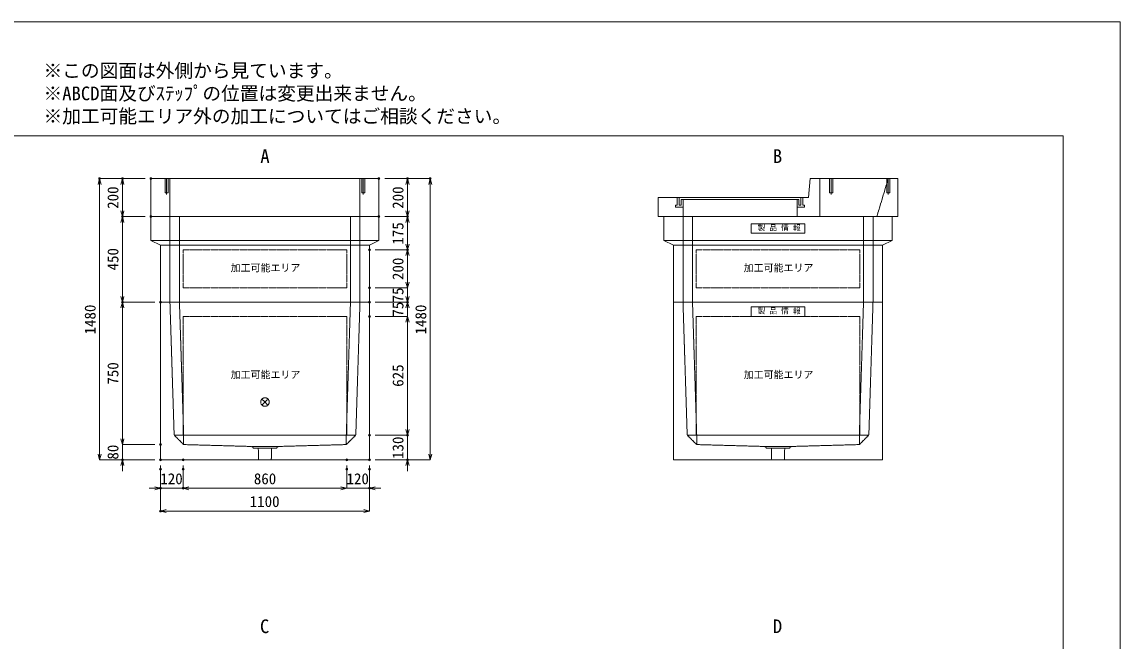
# Model space of a CAD drawing. Units: millimetres, scale not verified. Extents: x -4455 to 4455, y -3150 to 3150.
# Drawn here: x -1324 to 4455, y -109 to 3150 of the extents above; entities that cross this region are included whole.
import ezdxf
from ezdxf.enums import TextEntityAlignment as Align

# ---------------------------------------------------------------- set-up
doc = ezdxf.new("R2010")
doc.units = ezdxf.units.MM
doc.header["$LTSCALE"] = 20
doc.header["$PDMODE"] = 32
doc.header["$PDSIZE"] = 10
doc.linetypes.add('LONG_DASHED1', pattern=[7, 6, -1])
doc.linetypes.add('LONG_DOUBLE_CHAIN', pattern=[21.8, 18, -1, 0.6, -0.6, 0.6, -1])
for name, color, linetype, lineweight in [('0-0_D-TTL', 7, 'Continuous', 9), ('0-1_Defpoints', 7, 'Continuous', 9), ('0-3_D-TTL-TXT', 7, 'Continuous', 9), ('0-4_D-STR-TXT', 7, 'Continuous', 9), ('0-5_D-STR-DIM', 3, 'Continuous', 9), ('0-6_0', 7, 'Continuous', 9), ('0-7_D-STR', 7, 'Continuous', 9), ('0-9_D-STR-STR4', 134, 'LONG_DASHED1', 9), ('0-A_D-STR-STR2', 1, 'LONG_DASHED1', 9), ('0-B_D-STR-STR1', 7, 'LONG_DASHED1', 9), ('0-C_D-STR-STR5', 1, 'LONG_DOUBLE_CHAIN', 9)]:
    doc.layers.add(name, color=color, linetype=linetype, lineweight=lineweight)
doc.styles.add('ＭＳ ゴシック', font='')
doc.styles.get('ＭＳ ゴシック').set_extended_font_data('MS Gothic')

# ---------------------------------------------------------------- blocks, each defined once
blk = doc.blocks.new('A$C4DE05FD1')
at = {"layer": '0-0_D-TTL', "color": 134}
for p, q in [((4000, 76000), (114800, 76000)), ((114800, 76000), (114800, 4000))]:
    blk.add_line(p, q, dxfattribs=at)
at = {"layer": '0-1_Defpoints', "color": 134}
for p, q in [((0, 84000), (118800, 84000)), ((118800, 84000), (118800, 0))]:
    blk.add_line(p, q, dxfattribs=at)
at = {"layer": '0-3_D-TTL-TXT', "style": 'ＭＳ ゴシック'}
for s, p in [('※この図面は外側から見ています。', (43260.9, 79815.7)), ('※ABCD面及びｽﾃｯﾌﾟの位置は変更出来ません。', (43260.9, 78215.7)), ('※加工可能エリア外の加工についてはご相談ください。', (43260.9, 76615.7))]:
    blk.add_text(s, height=962.2, dxfattribs=at).set_placement(p, align=Align.BOTTOM_LEFT)
blk = doc.blocks.new('_Open30')
at = {"layer": '0-6_0'}
blk.add_line((0, 0), (-20, 0), dxfattribs=at)
blk.add_lwpolyline([(-20, 5.36), (0, 0), (-20, -5.36)], dxfattribs=at)
blk = doc.blocks.new('A$C31CA379A')
at = {"layer": '0-4_D-STR-TXT', "style": 'ＭＳ ゴシック'}
for s, p in [('A', (-325.9, -2190.5)), ('B', (35638.6, -2190.5)), ('C', (-351.4, -35190.5)), ('D', (35638.6, -35190.5))]:
    blk.add_text(s, height=962.2, dxfattribs=at).set_placement(p, align=Align.BOTTOM_LEFT)
blk = doc.blocks.new('A$C41797729')
at = {"layer": '0-7_D-STR'}
for p, q in [((-12000, 4000), (12000, 4000)), ((-12000, 4000), (-12000, 0)), ((12000, 4000), (12000, 0)), ((-12000, 0), (12000, 0))]:
    blk.add_line(p, q, dxfattribs=at)
at = {"layer": '0-7_D-STR', "linetype": 'LONG_DASHED1'}
for p, q in [((-10000, 4000), (-10000, 0)), ((10000, 4000), (10000, 0))]:
    blk.add_line(p, q, dxfattribs=at)
at = {"layer": '0-A_D-STR-STR2'}
for p, q in [((-10350, 2340), (-10350, 4000)), ((10350, 2340), (10350, 4000))]:
    blk.add_line(p, q, dxfattribs=at)
for points in [[(-10510, 4000), (-10510, 2500), (-10190, 2500), (-10190, 4000)], [(10510, 4000), (10510, 2500), (10190, 2500), (10190, 4000)]]:
    blk.add_lwpolyline(points, dxfattribs=at)
blk = doc.blocks.new('A$C2D6F68EE')
at = {"layer": '0-7_D-STR'}
for p, q in [((3200, 2000), (3400, 4000)), ((12600, 4000), (3400, 4000)), ((12600, 0), (12600, 4000)), ((-12600, 2000), (3200, 2000)), ((-12600, 0), (-12600, 2000)), ((-12600, 0), (12600, 0))]:
    blk.add_line(p, q, dxfattribs=at)
at = {"layer": '0-7_D-STR', "linetype": 'LONG_DASHED1'}
for p, q in [((4400, 4000), (4400, 0)), ((11600, 4000), (10400, 0)), ((-10000, 0), (-10000, 1800)), ((2000, 1800), (2000, 0))]:
    blk.add_line(p, q, dxfattribs=at)
at = {"layer": '0-9_D-STR-STR4'}
for points in [[(-10600, 2000), (-10600, 1200), (-10800, 1200), (-10800, 1000), (-10000, 1000)], [(-10000, 1800), (-10200, 1800), (-10200, 1200), (-10400, 1200), (-10400, 2000)], [(-10000, 1800), (2000, 1800), (2200, 1800)], [(2600, 2000), (2600, 1200), (2800, 1200), (2800, 1000), (2000, 1000)], [(2200, 1800), (2200, 1200), (2400, 1200), (2400, 2000)]]:
    blk.add_lwpolyline(points, dxfattribs=at)
at = {"layer": '0-A_D-STR-STR2'}
for p, q in [((5595.6, 2340), (5595.6, 4000)), ((11600, 2340), (11600, 4000))]:
    blk.add_line(p, q, dxfattribs=at)
for points in [[(5755.6, 4000), (5755.6, 2500), (5435.6, 2500), (5435.6, 4000)], [(11760, 4000), (11760, 2500), (11440, 2500), (11440, 4000)]]:
    blk.add_lwpolyline(points, dxfattribs=at)
blk = doc.blocks.new('A$C737D46CD')
at = {"layer": '0-B_D-STR-STR1', "linetype": 'Continuous'}
blk.add_lwpolyline([(-2820, 0), (2820, 0), (2820, -1000), (-2820, -1000)], close=True, dxfattribs=at)
at = {"layer": '0-B_D-STR-STR1', "style": 'ＭＳ ゴシック'}
blk.add_text('製 品 情 報', height=577.3, dxfattribs=at).set_placement((-2149.6, -882.5), align=Align.BOTTOM_LEFT)
blk = doc.blocks.new('A$C571F177C')
at = {"layer": '0-7_D-STR'}
for p, q in [((12000, 9000), (-12000, 9000)), ((-12000, 6500), (-12000, 9000)), ((12000, 6500), (12000, 9000)), ((-12000, 6500), (-11000, 6000)), ((-12000, 6500), (12000, 6500)), ((-11000, 0), (-11000, 6000)), ((11000, 6000), (-11000, 6000)), ((12000, 6500), (11000, 6000)), ((11000, 0), (11000, 6000)), ((11000, 0), (-11000, 0))]:
    blk.add_line(p, q, dxfattribs=at)
at = {"layer": '0-7_D-STR', "linetype": 'LONG_DASHED1'}
for p, q in [((-10000, 9000), (-10000, 0)), ((-9000, 9000), (-9000, 0)), ((9000, 9000), (9000, 0)), ((10000, 9000), (10000, 0))]:
    blk.add_line(p, q, dxfattribs=at)
at = {"layer": '0-C_D-STR-STR5'}
for p, q in [((8600, 5500), (8600, 1500)), ((8600, 1500), (-8600, 1500))]:
    blk.add_line(p, q, dxfattribs=at)
blk.add_lwpolyline([(8600, 5500), (-8600, 5500), (-8600, 1500)], dxfattribs=at)
at = {"layer": '0-B_D-STR-STR1'}
blk.add_blockref('A$C737D46CD', (0, 8250), dxfattribs=at)
blk = doc.blocks.new('A$C0F8B575B')
at = {"layer": '0-7_D-STR'}
for p, q in [((12000, 9000), (-12000, 9000)), ((-12000, 6500), (-12000, 9000)), ((12000, 6500), (12000, 9000)), ((-12000, 6500), (-11000, 6000)), ((-12000, 6500), (12000, 6500)), ((-11000, 0), (-11000, 6000)), ((11000, 6000), (-11000, 6000)), ((12000, 6500), (11000, 6000)), ((11000, 0), (11000, 6000)), ((11000, 0), (-11000, 0))]:
    blk.add_line(p, q, dxfattribs=at)
at = {"layer": '0-7_D-STR', "linetype": 'LONG_DASHED1'}
for p, q in [((-10000, 9000), (-10000, 0)), ((-9000, 9000), (-9000, 0)), ((9000, 9000), (9000, 0)), ((10000, 9000), (10000, 0))]:
    blk.add_line(p, q, dxfattribs=at)
at = {"layer": '0-C_D-STR-STR5'}
for p, q in [((8600, 5500), (8600, 1500)), ((8600, 1500), (-8600, 1500))]:
    blk.add_line(p, q, dxfattribs=at)
blk.add_lwpolyline([(8600, 5500), (-8600, 5500), (-8600, 1500)], dxfattribs=at)
blk = doc.blocks.new('A$C531455C1')
at = {"layer": '0-7_D-STR'}
for p, q in [((-11000, 0), (11000, 0)), ((-11000, -16600), (-11000, 0)), ((11000, -16600), (11000, 0)), ((-11000, -16600), (11000, -16600))]:
    blk.add_line(p, q, dxfattribs=at)
at = {"layer": '0-7_D-STR', "linetype": 'LONG_DASHED1'}
for p, q in [((-10000, 0), (-9560, -14000)), ((-9000, 0), (-8560, -14000)), ((9000, 0), (8560, -14000)), ((10000, 0), (9560, -14000)), ((-8560, -15000), (-9560, -14000)), ((9560, -14000), (-9560, -14000)), ((-8560, -15000), (-8560, -14000)), ((-8560, -15000), (-1400, -15200)), ((8560, -15000), (1400, -15200)), ((8560, -15000), (9560, -14000)), ((8560, -15000), (8560, -14000)), ((-1200, -15380), (-1400, -15200)), ((1400, -15200), (-1400, -15200)), ((1200, -15380), (-1200, -15380)), ((-666, -16600), (-705, -15380)), ((666, -16600), (705, -15380)), ((1200, -15380), (1400, -15200))]:
    blk.add_line(p, q, dxfattribs=at)
at = {"layer": '0-C_D-STR-STR5'}
for p, q in [((8600, -1500), (8600, -14000)), ((8600, -14000), (-8600, -14000))]:
    blk.add_line(p, q, dxfattribs=at)
blk.add_lwpolyline([(8600, -1500), (-8600, -1500), (-8600, -14000)], dxfattribs=at)
at = {"layer": '0-B_D-STR-STR1'}
blk.add_blockref('A$C737D46CD', (0, -500), dxfattribs=at)
blk = doc.blocks.new('A$C7CE826D1')
at = {"layer": '0-7_D-STR'}
for p, q in [((-11000, 0), (11000, 0)), ((-11000, -16600), (-11000, 0)), ((11000, -16600), (11000, 0)), ((-11000, -16600), (11000, -16600))]:
    blk.add_line(p, q, dxfattribs=at)
at = {"layer": '0-7_D-STR', "linetype": 'LONG_DASHED1'}
for p, q in [((-10000, 0), (-9560, -14000)), ((-9000, 0), (-8560, -14000)), ((9000, 0), (8560, -14000)), ((10000, 0), (9560, -14000)), ((-8560, -15000), (-9560, -14000)), ((9560, -14000), (-9560, -14000)), ((-8560, -15000), (-8560, -14000)), ((-8560, -15000), (-1400, -15200)), ((8560, -15000), (1400, -15200)), ((8560, -15000), (9560, -14000)), ((8560, -15000), (8560, -14000)), ((-1200, -15380), (-1400, -15200)), ((1400, -15200), (-1400, -15200)), ((1200, -15380), (-1200, -15380)), ((-666, -16600), (-705, -15380)), ((666, -16600), (705, -15380)), ((1200, -15380), (1400, -15200))]:
    blk.add_line(p, q, dxfattribs=at)
at = {"layer": '0-C_D-STR-STR5'}
for p, q in [((8600, -1500), (-8600, -1500)), ((-8600, -1500), (-8600, -14000)), ((8600, -1500), (8600, -14000)), ((8600, -14000), (-8600, -14000))]:
    blk.add_line(p, q, dxfattribs=at)
blk = doc.blocks.new('A$C1C640AAB')
at = {"layer": '0-C_D-STR-STR5'}
for p, q in [((-318.2, -318.2), (318.2, 318.2)), ((-318.2, 318.2), (318.2, -318.2))]:
    blk.add_line(p, q, dxfattribs=at)
blk.add_circle((0, 0), 450, dxfattribs=at)
blk = doc.blocks.new('A$Cc8208e51')
at = {"layer": '0-7_D-STR'}
blk.add_blockref('A$C7CE826D1', (0, 0), dxfattribs=at)
at = {"layer": '0-C_D-STR-STR5'}
blk.add_blockref('A$C1C640AAB', (0, -10520), dxfattribs=at)

msp = doc.modelspace()

# ---------------------------------------------------------------- linework, layer by layer
at = {"layer": '0-1_Defpoints'}
for p in [(-915, 2325), (-795, 2325), (-645, 2325), (555, 2325), (705, 2325), (825, 2325), (-795, 2125), (-645, 2125), (555, 2125), (555, 2125), (705, 2125), (505, 1950), (705, 1950), (505, 1750), (-795, 1675), (-595, 1675), (505, 1675), (505, 1675), (705, 1675), (705, 1675), (505, 1600), (505, 1600), (-595, 925), (505, 975), (705, 975), (-795, 845), (-595, 845), (-595, 845), (-475, 845), (385, 845), (505, 845), (505, 845), (705, 845), (-595, 795), (-475, 795), (385, 795), (505, 795), (-595, 695), (-475, 695), (505, 695), (-595, 575)]:
    msp.add_point(p, dxfattribs=at)
at = {"layer": '0-5_D-STR-DIM'}
for p, q in [((-675, 2325), (-915, 2325)), ((-675, 2325), (-795, 2325)), ((585, 2325), (705, 2325)), ((585, 2325), (825, 2325)), ((-915, 875), (-915, 2295)), ((-795, 2155), (-795, 2295)), ((705, 2155), (705, 2295)), ((825, 875), (825, 2295)), ((-675, 2125), (-795, 2125)), ((-675, 2125), (-795, 2125)), ((-795, 1705), (-795, 2095)), ((585, 2125), (705, 2125)), ((585, 2125), (705, 2125)), ((705, 1980), (705, 2095)), ((535, 1950), (705, 1950)), ((535, 1950), (705, 1950)), ((705, 1780), (705, 1920)), ((705, 1780), (705, 1810)), ((535, 1750), (705, 1750)), ((535, 1750), (705, 1750)), ((705, 1750), (705, 1675)), ((705, 1705), (705, 1735)), ((-625, 1675), (-795, 1675)), ((-625, 1675), (-795, 1675)), ((-795, 955), (-795, 1645)), ((535, 1675), (705, 1675)), ((535, 1675), (705, 1675)), ((705, 1600), (705, 1675)), ((705, 1645), (705, 1615)), ((535, 1600), (705, 1600)), ((535, 1600), (705, 1600)), ((705, 1570), (705, 1540)), ((705, 1570), (705, 1005)), ((-795, 955), (-795, 985)), ((705, 1005), (705, 1035)), ((-625, 925), (-795, 925)), ((-625, 925), (-795, 925)), ((-795, 925), (-795, 845)), ((535, 975), (705, 975)), ((535, 975), (705, 975)), ((705, 975), (705, 845)), ((-625, 845), (-915, 845)), ((-625, 845), (-795, 845)), ((-795, 815), (-795, 785)), ((-595, 815), (-595, 695)), ((-475, 815), (-475, 695)), ((385, 815), (385, 695)), ((505, 815), (505, 695)), ((535, 845), (825, 845)), ((535, 845), (705, 845)), ((705, 815), (705, 785)), ((-595, 765), (-595, 575)), ((-475, 765), (-475, 695)), ((385, 765), (385, 695)), ((505, 765), (505, 575)), ((-625, 695), (-655, 695)), ((-475, 695), (-595, 695)), ((355, 695), (-445, 695)), ((-445, 695), (-415, 695)), ((355, 695), (325, 695)), ((385, 695), (505, 695)), ((535, 695), (565, 695)), ((475, 575), (-565, 575))]:
    msp.add_line(p, q, dxfattribs=at)

# ---------------------------------------------------------------- block references
at = {"layer": '0-0_D-TTL', "xscale": 0.075, "yscale": 0.075}
msp.add_blockref('A$C4DE05FD1', (-4455, -3150), dxfattribs=at)
at = {"layer": '0-4_D-STR-TXT', "xscale": 0.075, "yscale": 0.075}
msp.add_blockref('A$C31CA379A', (-45, 2550), dxfattribs=at)
at = {"layer": '0-5_D-STR-DIM', "xscale": 1.5, "yscale": 1.5}
for p, rotation in [((-915, 2325), 90), ((-795, 2325), 90), ((705, 2325), 90), ((825, 2325), 90), ((-795, 2125), 270), ((705, 2125), 270), ((-795, 2125), 90), ((705, 2125), 90), ((705, 1950), 270), ((705, 1950), 90), ((705, 1750), 270), ((705, 1750), 270), ((-795, 1675), 270), ((705, 1675), 270), ((-795, 1675), 90), ((705, 1675), 90), ((705, 1600), 90), ((705, 1600), 90), ((705, 975), 270), ((705, 975), 270), ((-795, 925), 270), ((-795, 925), 270), ((-915, 845), 270), ((825, 845), 270), ((-795, 845), 90), ((705, 845), 90), ((-475, 695), 180), ((-475, 695), 180), ((505, 695), 180), ((-595, 575), 180)]:
    msp.add_blockref('_Open30', p, dxfattribs=dict(at, rotation=rotation))
for p in [(-595, 695), (385, 695), (385, 695), (505, 575)]:
    msp.add_blockref('_Open30', p, dxfattribs=at)
at = {"layer": '0-7_D-STR', "xscale": 0.05, "yscale": 0.05}
for name, p in [('A$C41797729', (-45, 2125)), ('A$C2D6F68EE', (2655, 2125)), ('A$C0F8B575B', (-45, 1675)), ('A$C571F177C', (2655, 1675)), ('A$Cc8208e51', (-45, 1675)), ('A$C531455C1', (2655, 1675))]:
    msp.add_blockref(name, p, dxfattribs=at)

# ---------------------------------------------------------------- texts
at = {"layer": '0-5_D-STR-DIM', "style": 'ＭＳ ゴシック'}
for s, p in [('200', (-798.9, 2166.2)), ('200', (701.1, 2166.2)), ('175', (701.1, 1977.5)), ('450', (-798.9, 1841.8)), ('200', (701.1, 1791.2)), ('75', (701.1, 1673.38)), ('1480', (-918.9, 1504.72)), ('75', (701.1, 1598.38)), ('1480', (821.1, 1504.72)), ('750', (-798.9, 1240.6)), ('625', (701.1, 1229.18)), ('130', (701.1, 849.22)), ('80', (-798.9, 845.85))]:
    msp.add_text(s, height=57.77, rotation=90, dxfattribs=at).set_placement(p, align=Align.BOTTOM_LEFT)
for s, p in [('120', (-595.78, 698.9)), ('860', (-103.65, 698.9)), ('120', (384.22, 698.9)), ('1100', (-125.28, 578.9))]:
    msp.add_text(s, height=57.77, dxfattribs=at).set_placement(p, align=Align.BOTTOM_LEFT)
at = {"layer": '0-C_D-STR-STR5', "style": 'ＭＳ ゴシック'}
for p in [(-225.48, 1824.75), (2474.52, 1824.75), (-225.48, 1262.25), (2474.52, 1262.25)]:
    msp.add_text('加工可能エリア', height=38.42, dxfattribs=at).set_placement(p, align=Align.BOTTOM_LEFT)

doc.saveas('drawing.dxf')
